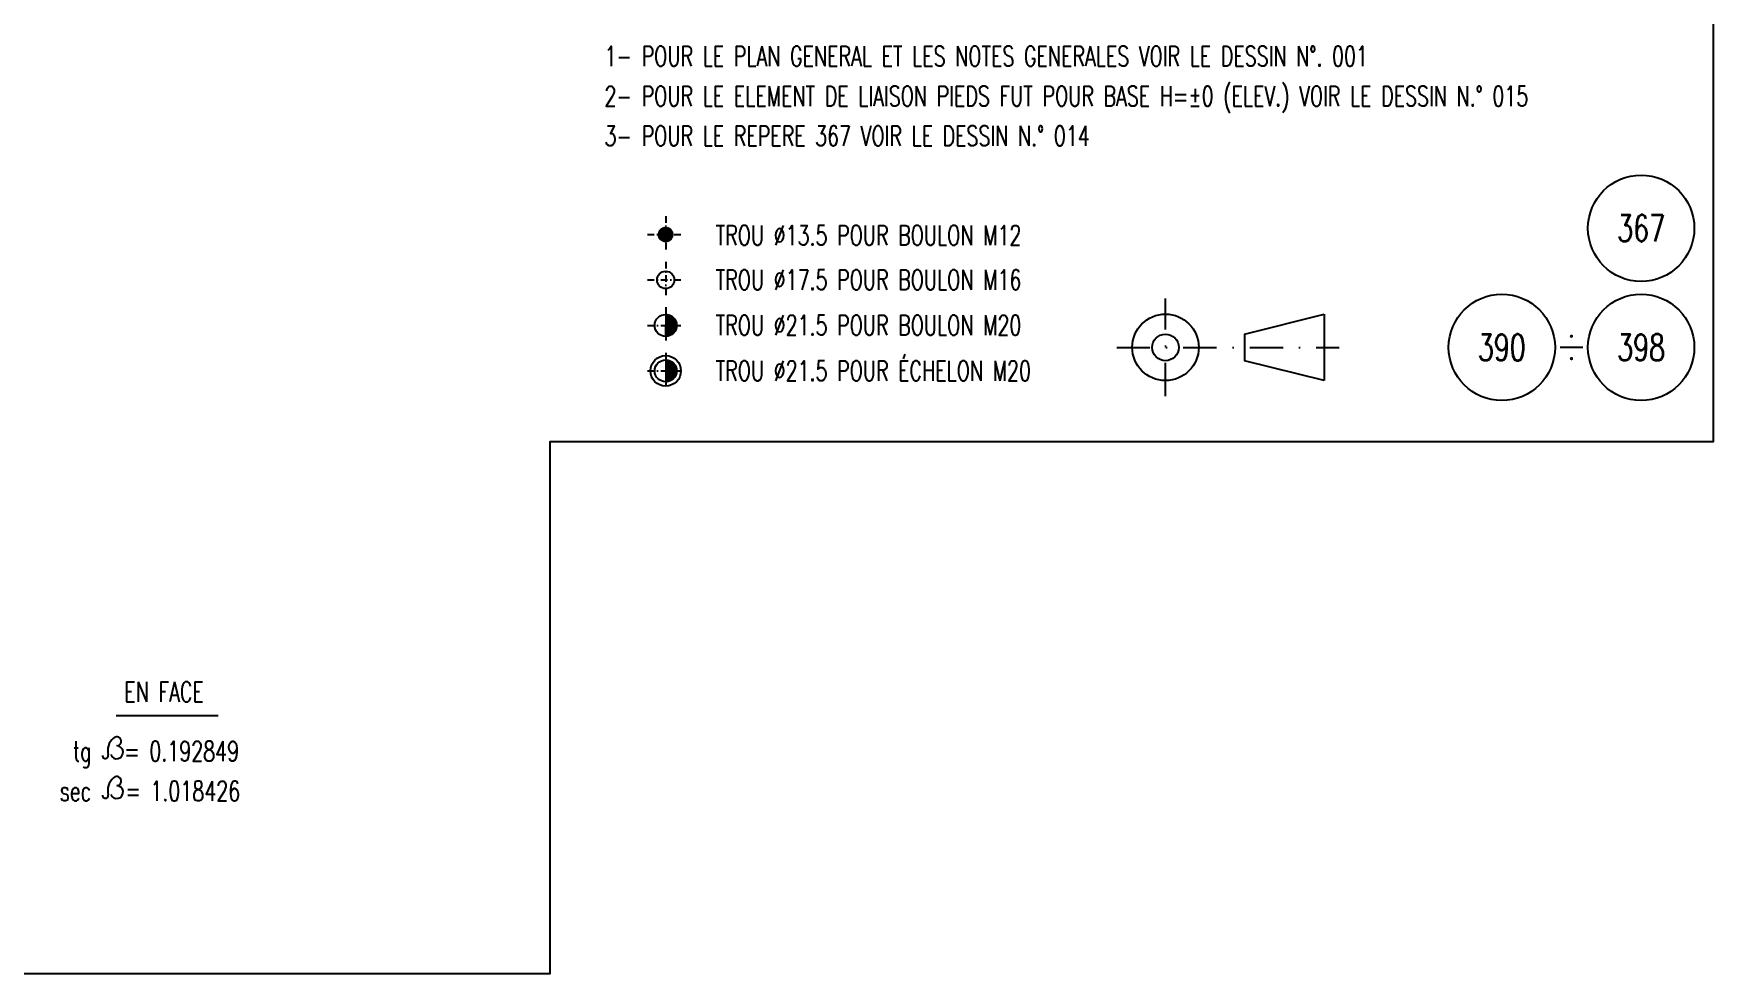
# Model space of a CAD drawing. Extents: x 512494 to 528714, y -47677 to -36197.
# Drawn here: x 523661 to 528714, y -47677 to -44850 of the extents above; entities that cross this region are included whole.
import ezdxf
from ezdxf.enums import TextEntityAlignment as Align

# ---------------------------------------------------------------- set-up
doc = ezdxf.new("R2010")
doc.units = 0
doc.header["$LTSCALE"] = 200
doc.header["$MEASUREMENT"] = 0
doc.linetypes.add('DASHDOT', pattern=[1, 0.5, -0.25, 0, -0.25])
doc.layers.get('0').update_dxf_attribs({"linetype": 'CONTINUOUS'})
for name, color, linetype in [('BOLLINI_1', 7, 'CONTINUOUS'), ('LINEA-MEDIA', 7, 'CONTINUOUS'), ('LM', 7, 'CONTINUOUS'), ('LS', 7, 'CONTINUOUS'), ('MZ', 6, 'DASHDOT')]:
    doc.layers.add(name, color=color, linetype=linetype)
doc.styles.add('RQL', font='ROMANS8.SHX', dxfattribs={"width": 0.7})
doc.styles.add('RS', font='ROMANS8.shx', dxfattribs={"width": 0.7})

# ---------------------------------------------------------------- blocks, each defined once
blk = doc.blocks.new('12')
at = {"color": 0}
for p, q in [((-1, 0.06), (-0.06, 1)), ((-1, 0.01), (-0.01, 1)), ((-1, -0.03), (0.03, 1)), ((-1, -0.07), (0.07, 1)), ((0.09, -1), (-1, 0.09)), ((0.05, -1), (-1, 0.05)), ((0, -1), (-1, 0)), ((-0.99, 0.16), (-0.16, 0.99)), ((-0.99, 0.11), (-0.11, 0.99)), ((-0.99, -0.11), (0.11, 0.99)), ((-0.99, -0.15), (0.15, 0.99)), ((0.17, -0.99), (-0.99, 0.17)), ((0.13, -0.99), (-0.99, 0.13)), ((-0.98, 0.22), (-0.22, 0.98)), ((-0.98, -0.19), (0.19, 0.98)), ((0.21, -0.98), (-0.98, 0.21)), ((-0.97, -0.23), (0.23, 0.97)), ((0.24, -0.97), (-0.97, 0.24)), ((-0.96, 0.28), (-0.28, 0.96)), ((-0.96, -0.27), (0.27, 0.96)), ((0.28, -0.96), (-0.96, 0.28)), ((-0.95, -0.3), (0.3, 0.95)), ((0.31, -0.95), (-0.95, 0.31)), ((-0.94, 0.34), (-0.34, 0.94)), ((-0.94, -0.33), (0.33, 0.94)), ((0.35, -0.94), (-0.94, 0.35)), ((-0.93, -0.37), (0.37, 0.93)), ((0.38, -0.93), (-0.93, 0.38)), ((-0.92, -0.4), (0.4, 0.92)), ((-0.91, 0.42), (-0.42, 0.91)), ((0.41, -0.91), (-0.91, 0.41)), ((-0.9, -0.43), (0.43, 0.9)), ((0.44, -0.9), (-0.9, 0.44)), ((-0.89, -0.46), (0.46, 0.89)), ((0.47, -0.88), (-0.88, 0.47)), ((-0.87, -0.49), (0.49, 0.87)), ((0.5, -0.87), (-0.87, 0.5)), ((-0.86, 0.52), (-0.52, 0.86)), ((-0.86, -0.52), (0.52, 0.86)), ((0.53, -0.85), (-0.85, 0.53)), ((-0.84, -0.54), (0.54, 0.84)), ((0.55, -0.83), (-0.83, 0.55)), ((-0.82, -0.57), (0.57, 0.82)), ((0.58, -0.81), (-0.81, 0.58)), ((-0.8, -0.6), (0.6, 0.8)), ((0.61, -0.79), (-0.79, 0.61)), ((-0.78, -0.62), (0.62, 0.78)), ((0.63, -0.78), (-0.78, 0.63)), ((-0.76, -0.65), (0.65, 0.76)), ((0.66, -0.75), (-0.75, 0.66)), ((-0.74, -0.67), (0.67, 0.74)), ((0.68, -0.73), (-0.73, 0.68)), ((-0.72, -0.69), (0.69, 0.72)), ((0.7, -0.71), (-0.71, 0.7)), ((-0.7, -0.72), (0.72, 0.7)), ((0.73, -0.69), (-0.69, 0.73)), ((0.75, -0.67), (-0.67, 0.75)), ((-0.67, -0.74), (0.74, 0.67)), ((-0.65, -0.76), (0.76, 0.65)), ((0.77, -0.64), (-0.64, 0.77)), ((-0.63, -0.78), (0.78, 0.63)), ((0.79, -0.62), (-0.62, 0.79)), ((-0.6, -0.8), (0.8, 0.6)), ((0.81, -0.59), (-0.59, 0.81)), ((-0.57, -0.82), (0.82, 0.57)), ((0.83, -0.56), (-0.56, 0.83)), ((-0.55, -0.84), (0.84, 0.55)), ((0.84, -0.54), (-0.54, 0.84)), ((-0.52, -0.85), (0.85, 0.52)), ((0.86, -0.51), (-0.51, 0.86)), ((-0.49, -0.87), (0.87, 0.49)), ((0.88, -0.48), (-0.48, 0.88)), ((-0.46, -0.89), (0.89, 0.46)), ((0.89, -0.45), (-0.45, 0.89)), ((-0.43, -0.9), (0.9, 0.43)), ((0.91, -0.42), (-0.42, 0.91)), ((-0.4, -0.92), (0.92, 0.4)), ((0.92, -0.39), (-0.39, 0.92)), ((-0.37, -0.93), (0.93, 0.37)), ((0.93, -0.36), (-0.36, 0.93)), ((-0.34, -0.94), (0.94, 0.34)), ((0.95, -0.33), (-0.33, 0.95)), ((-0.3, -0.95), (0.95, 0.3)), ((0.96, -0.29), (-0.29, 0.96)), ((-0.27, -0.96), (0.96, 0.27)), ((0.97, -0.26), (-0.26, 0.97)), ((-0.23, -0.97), (0.97, 0.23)), ((0.98, -0.22), (-0.22, 0.98)), ((-0.2, -0.98), (0.98, 0.2)), ((0.98, -0.18), (-0.18, 0.98)), ((-0.16, -0.99), (0.99, 0.16)), ((0.99, -0.14), (-0.14, 0.99)), ((-0.12, -0.99), (0.99, 0.12)), ((0.99, -0.1), (-0.1, 0.99)), ((-0.08, -1), (1, 0.08)), ((1, -0.06), (-0.06, 1)), ((-0.04, -1), (1, 0.04)), ((1, -0.02), (-0.02, 1)), ((1, 0.02), (0.02, 1)), ((1, 0.07), (0.07, 1)), ((0.99, 0.12), (0.12, 0.99)), ((0.98, 0.17), (0.17, 0.98)), ((0.97, 0.23), (0.23, 0.97)), ((0.96, 0.29), (0.29, 0.96)), ((0.93, 0.36), (0.36, 0.93)), ((0.9, 0.44), (0.44, 0.9)), ((0.84, 0.55), (0.55, 0.84)), ((-0.04, -1), (-1, -0.04)), ((-0.09, -1), (-1, -0.09)), ((-0.14, -0.99), (-0.99, -0.14)), ((-0.2, -0.98), (-0.98, -0.2)), ((-0.25, -0.97), (-0.97, -0.25)), ((-0.32, -0.95), (-0.95, -0.32)), ((-0.39, -0.92), (-0.92, -0.39)), ((-0.48, -0.88), (-0.88, -0.48)), ((-0.6, -0.8), (-0.8, -0.6)), ((0.01, -1), (1, -0.01)), ((0.05, -1), (1, -0.05)), ((0.1, -0.99), (0.99, -0.1)), ((0.15, -0.99), (0.99, -0.15)), ((0.21, -0.98), (0.98, -0.21)), ((0.27, -0.96), (0.96, -0.27)), ((0.33, -0.94), (0.94, -0.33)), ((0.41, -0.91), (0.91, -0.41)), ((0.5, -0.87), (0.87, -0.5)), ((0.66, -0.75), (0.75, -0.66))]:
    blk.add_line(p, q, dxfattribs=at)
blk.add_circle((0, 0), 1)
blk = doc.blocks.new('16')
blk.add_circle((0, 0), 1)
blk = doc.blocks.new('20')
at = {"color": 0}
for p, q in [((0, 0.98), (0.02, 1)), ((0, 0.94), (0.06, 1)), ((1, -0.01), (0, 0.99)), ((0, 0.89), (0.1, 0.99)), ((0, 0.85), (0.14, 0.99)), ((0, 0.8), (0.18, 0.98)), ((0, 0.76), (0.22, 0.98)), ((0, 0.71), (0.25, 0.97)), ((0, 0.67), (0.29, 0.96)), ((1, -0.05), (0, 0.95)), ((0, 0.62), (0.32, 0.95)), ((0, 0.58), (0.36, 0.93)), ((0, 0.53), (0.39, 0.92)), ((0, 0.49), (0.42, 0.91)), ((1, -0.09), (0, 0.9)), ((0, 0.44), (0.45, 0.89)), ((0, 0.4), (0.48, 0.88)), ((0.99, -0.13), (0, 0.86)), ((0, 0.35), (0.51, 0.86)), ((0, 0.31), (0.54, 0.84)), ((0, 0.26), (0.56, 0.83)), ((0.99, -0.17), (0, 0.81)), ((0, 0.22), (0.59, 0.81)), ((0, 0.17), (0.61, 0.79)), ((0.98, -0.21), (0, 0.77)), ((0, 0.13), (0.64, 0.77)), ((0, 0.08), (0.66, 0.75)), ((0, 0.04), (0.69, 0.73)), ((0.97, -0.25), (0, 0.72)), ((0, -0.01), (0.71, 0.7)), ((0.96, -0.28), (0, 0.68)), ((0, -0.05), (0.73, 0.68)), ((0, -0.1), (0.75, 0.66)), ((0.95, -0.32), (0, 0.63)), ((0, -0.14), (0.77, 0.63)), ((0, -0.19), (0.79, 0.61)), ((0.94, -0.35), (0, 0.59)), ((0, -0.23), (0.81, 0.58)), ((0, -0.28), (0.83, 0.56)), ((0.92, -0.38), (0, 0.54)), ((0, -0.32), (0.85, 0.53)), ((0.91, -0.41), (0, 0.5)), ((0, -0.36), (0.87, 0.5)), ((0, -0.41), (0.88, 0.47)), ((0.9, -0.44), (0, 0.45)), ((0, -0.45), (0.9, 0.44)), ((0.88, -0.47), (0, 0.41)), ((0, -0.5), (0.91, 0.41)), ((0, -0.54), (0.92, 0.38)), ((0.87, -0.5), (0, 0.36)), ((0, -0.59), (0.94, 0.35)), ((0.85, -0.53), (0, 0.32)), ((0, -0.63), (0.95, 0.31)), ((0, -0.68), (0.96, 0.28)), ((0.83, -0.56), (0, 0.27)), ((0, -0.72), (0.97, 0.25)), ((0.81, -0.58), (0, 0.23)), ((0, -0.77), (0.98, 0.21)), ((0.79, -0.61), (0, 0.18)), ((0, -0.81), (0.99, 0.17)), ((0.77, -0.63), (0, 0.14)), ((0, -0.86), (0.99, 0.13)), ((0.75, -0.66), (0, 0.09)), ((0, -0.9), (1, 0.09)), ((0.73, -0.68), (0, 0.05)), ((0, -0.95), (1, 0.05)), ((0.71, -0.7), (0, 0.01)), ((0, -0.99), (1, 0.01)), ((1, 0.04), (0.04, 1)), ((1, 0.09), (0.09, 1)), ((0.99, 0.14), (0.14, 0.99)), ((0.98, 0.19), (0.19, 0.98)), ((0.97, 0.25), (0.25, 0.97)), ((0.95, 0.31), (0.31, 0.95)), ((0.92, 0.38), (0.38, 0.92)), ((0.88, 0.47), (0.47, 0.88)), ((0.81, 0.59), (0.59, 0.81)), ((0.69, -0.73), (0, -0.04)), ((0.66, -0.75), (0, -0.08)), ((0.64, -0.77), (0, -0.13)), ((0.61, -0.79), (0, -0.17)), ((0.59, -0.81), (0, -0.22)), ((0.56, -0.83), (0, -0.26)), ((0.54, -0.84), (0, -0.31)), ((0.51, -0.86), (0, -0.35)), ((0.48, -0.88), (0, -0.4)), ((0.45, -0.89), (0, -0.44)), ((0.42, -0.91), (0, -0.49)), ((0.39, -0.92), (0, -0.53)), ((0.36, -0.93), (0, -0.58)), ((0.32, -0.95), (0, -0.62)), ((0.29, -0.96), (0, -0.67)), ((0.25, -0.97), (0, -0.71)), ((0.22, -0.98), (0, -0.76)), ((0.18, -0.98), (0, -0.8)), ((0.14, -0.99), (0, -0.85)), ((0.1, -0.99), (0, -0.89)), ((0.04, -1), (1, -0.04)), ((0.09, -1), (1, -0.09)), ((0.14, -0.99), (0.99, -0.14)), ((0.19, -0.98), (0.98, -0.19)), ((0.25, -0.97), (0.97, -0.25)), ((0.31, -0.95), (0.95, -0.31)), ((0.38, -0.92), (0.92, -0.38)), ((0.47, -0.88), (0.88, -0.47)), ((0.59, -0.81), (0.81, -0.59))]:
    blk.add_line(p, q, dxfattribs=at)
blk.add_line((0, 1), (0, -1))
blk.add_circle((0, 0), 1)
blk = doc.blocks.new('xxx')
blk.add_circle((0, 0), 8)
at = {"color": 3, "style": 'RQL', "width": 0.7}
blk.add_attdef('POS', text='', height=4, dxfattribs=at).set_placement((0, 0), align=Align.MIDDLE)
at = {"color": 3, "style": 'RQL', "width": 0.7, "flags": 1}
blk.add_attdef('POS1', (-0.39, -5.42), '', height=2, dxfattribs=at)
at = {"style": 'RQL', "width": 0.7, "flags": 1}
blk.add_attdef('TIPO', (-0.39, -8.66), '', height=2, dxfattribs=at)

msp = doc.modelspace()

# ---------------------------------------------------------------- linework, layer by layer
at = {"color": 0}
for p, q in [((527303.197, -45753.511), (527543.634, -45693.511)), ((527543.634, -45693.511), (527543.634, -45893.511)), ((527303.197, -45753.511), (527303.197, -45833.511)), ((527543.634, -45893.511), (527303.197, -45833.511))]:
    msp.add_line(p, q, dxfattribs=at)
for radius in [100, 40]:
    msp.add_circle((527065.926, -45793.511), radius, dxfattribs=at)
at = {"layer": 'LINEA-MEDIA'}
msp.add_line((523909.002, -46900.674), (524215.964, -46900.674), dxfattribs=at)
for centre, radius, start, end in [((523935.625, -47007.368), 51.996, 132.141042, 193.778634), ((523910.542, -47011.748), 19.358, 200.722607, 90), ((523910.542, -46978.564), 13.827, 270, 135.157666), ((523876.346, -47021.339), 8.921, 179.906205, 10.244605), ((523935.625, -47126.956), 51.996, 132.141042, 193.778634), ((523910.542, -47098.152), 13.827, 270, 135.157666), ((523876.346, -47140.927), 8.921, 179.906205, 10.244605), ((523910.542, -47131.337), 19.358, 200.722607, 90)]:
    msp.add_arc(centre, radius, start, end, dxfattribs=at)
at = {"layer": 'LS', "color": 0}
msp.add_line((528321.107, -45793.511), (528253.773, -45793.511), dxfattribs=at)
at = {"layer": 'LS', "color": 8}
msp.add_lwpolyline([(512494.418, -36196.805), (512494.418, -47676.805), (525214.418, -47676.805), (525214.418, -46076.805), (528714.418, -46076.805), (528714.418, -36196.805), (512494.418, -36196.805)], close=True, dxfattribs=at)
at = {"layer": 'LS', "color": 0, "const_width": 4.5}
for points in [[(528284.69, -45759.843, 1), (528290.19, -45759.843, 1)], [(528284.69, -45827.178, 1), (528290.19, -45827.178, 1)]]:
    msp.add_lwpolyline(points, format="xyb", close=True, dxfattribs=at)
at = {"layer": 'LS', "color": 0}
msp.add_circle((525562.211, -45864.317), 45.935, dxfattribs=at)
at = {"layer": 'MZ', "ltscale": 0.2}
for p, q in [((525562.211, -45398.978), (525562.211, -45508.696)), ((525507.352, -45453.837), (525617.07, -45453.837)), ((525562.211, -45535.805), (525562.211, -45645.523)), ((525562.211, -45535.805), (525562.211, -45645.523)), ((525507.352, -45590.664), (525617.07, -45590.664)), ((525507.352, -45590.664), (525617.07, -45590.664)), ((525562.211, -45672.632), (525562.211, -45782.35)), ((525507.352, -45727.491), (525617.07, -45727.491)), ((525507.352, -45727.491), (525617.07, -45727.491)), ((525562.211, -45809.458), (525562.211, -45919.176)), ((525507.352, -45864.317), (525617.07, -45864.317))]:
    msp.add_line(p, q, dxfattribs=at)
at = {"layer": 'MZ'}
for p, q in [((527065.926, -45940.118), (527065.926, -45646.904)), ((526919.319, -45793.511), (527588.829, -45793.511))]:
    msp.add_line(p, q, dxfattribs=at)

# ---------------------------------------------------------------- block references
at = {"layer": 'BOLLINI_1', "xscale": 19.99800000000225, "yscale": 19.99800000000225, "zscale": 19.99800000000225}
for p, values in [((528497.003, -45435.166), {'POS': '367'}), ((528077.877, -45793.511), {'POS': '390'}), ((528497.003, -45793.511), {'POS': '398'})]:
    msp.add_blockref('xxx', p, dxfattribs=at).add_auto_attribs(values)
at = {"layer": 'LM'}
for name, p, xscale, yscale, zscale, rotation in [('12', (525562.211, -45453.837), 20.79999999948258, 20.79999999948258, 20.79999999948258, 344.7569620653314), ('16', (525562.211, -45590.664), 26.00000000013639, 26.00000000013639, 26.00000000013639, 280.755082505952), ('20', (525562.211, -45727.491), 33, 33, 33, 358.474256613)]:
    msp.add_blockref(name, p, dxfattribs=dict(at, xscale=xscale, yscale=yscale, zscale=zscale, rotation=rotation))
at = {"layer": 'LM', "xscale": 32.90000000037241, "yscale": 32.90000000037241, "zscale": 32.90000000037241}
msp.add_blockref('20', (525562.211, -45864.317), dxfattribs=at)

# ---------------------------------------------------------------- texts
at = {"layer": 'LINEA-MEDIA', "style": 'RS', "width": 0.7}
for s, p in [('EN FACE', (523933.26, -46859.842)), ('tg   = 0.192849', (523778.596, -47038.066)), ('sec   = 1.018426', (523738.769, -47158.067))]:
    msp.add_text(s, height=60.0007, dxfattribs=at).set_placement(p)
at = {"layer": 'LM', "color": 0, "style": 'RS', "width": 0.7}
for s, p in [('1- POUR LE PLAN GENERAL ET LES NOTES GENERALES VOIR LE DESSIN N%%D. 001', (525378.214, -44947.554)), ('2- POUR LE ELEMENT DE LIAISON PIEDS FUT POUR BASE H=%%P0 (ELEV.) VOIR LE DESSIN N.° 015', (525378.214, -45067.554)), ('3- POUR LE REPERE 367 VOIR LE DESSIN N.° 014', (525378.214, -45187.554))]:
    msp.add_text(s, height=60, dxfattribs=at).set_placement(p)
at = {"layer": 'LM', "linetype": 'ByBlock', "style": 'RS', "width": 0.7}
for s, p in [('TROU %%C13.5 POUR BOULON M12', (525712.49, -45486.398)), ('TROU %%C17.5 POUR BOULON M16', (525712.529, -45620.181)), ('TROU %%C21.5 POUR BOULON M20', (525712.529, -45757.007)), ('TROU %%C21.5 POUR ÉCHELON M20', (525712.503, -45893.834))]:
    msp.add_text(s, height=60, dxfattribs=at).set_placement(p)

doc.saveas('drawing.dxf')
